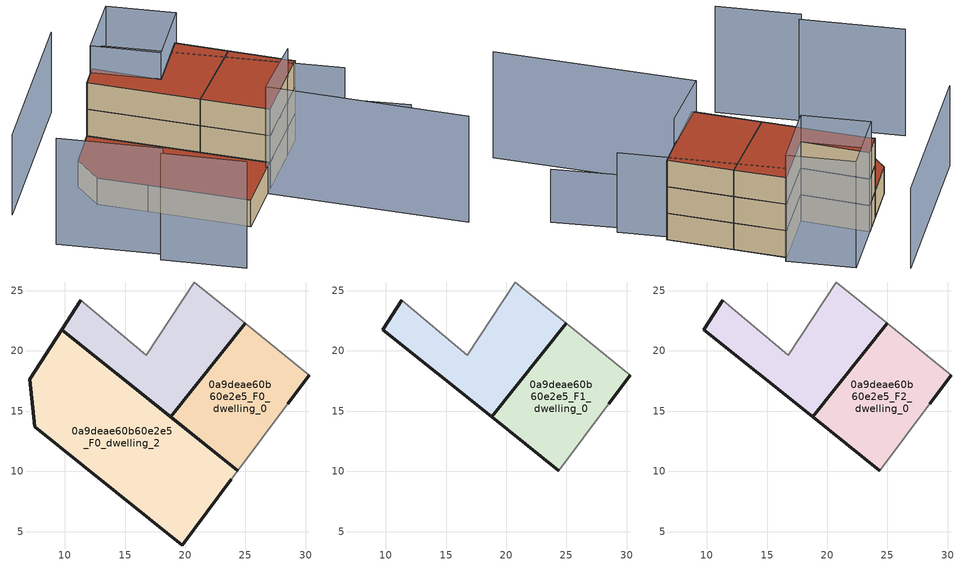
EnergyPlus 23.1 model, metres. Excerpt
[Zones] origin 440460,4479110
0a9deae60b60e2e5_F0_dwelling_0
 floor ground (EU_floor_Construction): 28.51,15.59 30.29,18 24.99,22.29 18.78,14.54 24.36,10.07 z0
 wall outside (EU_wall_Construction): 24.36,10.07 18.78,14.54 24.99,22.29 / 30.29,18 28.51,15.59 z0:3
 wall adiabatic (EU_wall_Construction): 24.99,22.29 30.29,18 / 28.51,15.59 24.36,10.07 z0:3
0a9deae60b60e2e5_F0_dwelling_1
 floor ground (EU_floor_Construction): 18.78,14.54 24.99,22.29 20.74,25.72 16.77,19.65 11.33,24.2 9.76,21.77 z0
 wall outside (EU_wall_Construction): 24.99,22.29 18.78,14.54 9.76,21.77 11.33,24.2 z0:3
 wall adiabatic (EU_wall_Construction): 11.33,24.2 16.77,19.65 20.74,25.72 24.99,22.29 z0:3
0a9deae60b60e2e5_F0_dwelling_2
 floor ground (EU_floor_Construction): 19.76,3.89 23.81,9.35 24.36,10.07 9.76,21.77 7.1,17.64 7.51,13.71 11.55,10.47 z0
 wall outside (EU_wall_Construction): 23.81,9.35 19.76,3.89 11.55,10.47 7.51,13.71 7.1,17.64 9.76,21.77 24.36,10.07 z0:3
 wall adiabatic (EU_wall_Construction): 24.36,10.07 23.81,9.35 z0:3
 roof outside (EU_roof_Construction): 24.36,10.07 23.81,9.35 19.76,3.89 11.55,10.47 7.51,13.71 7.1,17.64 9.76,21.77 z3
0a9deae60b60e2e5_F1_dwelling_0
 floor to 0a9deae60b60e2e5_F0_dwelling_0 (EU_floor_Construction): 28.51,15.59 30.29,18 24.99,22.29 18.78,14.54 24.36,10.07 z3
 wall outside (EU_wall_Construction): 24.36,10.07 18.78,14.54 24.99,22.29 / 30.29,18 28.51,15.59 z3:6
 wall adiabatic (EU_wall_Construction): 24.99,22.29 30.29,18 / 28.51,15.59 24.36,10.07 z3:6
0a9deae60b60e2e5_F1_dwelling_1
 floor to 0a9deae60b60e2e5_F0_dwelling_1 (EU_floor_Construction): 18.78,14.54 24.99,22.29 20.74,25.72 16.77,19.65 11.33,24.2 9.76,21.77 z3
 wall outside (EU_wall_Construction): 24.99,22.29 18.78,14.54 9.76,21.77 11.33,24.2 z3:6
 wall adiabatic (EU_wall_Construction): 11.33,24.2 16.77,19.65 20.74,25.72 24.99,22.29 z3:6
0a9deae60b60e2e5_F2_dwelling_0
 floor to 0a9deae60b60e2e5_F1_dwelling_0 (EU_floor_Construction): 28.51,15.59 30.29,18 24.99,22.29 18.78,14.54 24.36,10.07 z6
 wall outside (EU_wall_Construction): 24.36,10.07 18.78,14.54 24.99,22.29 / 30.29,18 28.51,15.59 z6:9
 wall adiabatic (EU_wall_Construction): 24.99,22.29 30.29,18 / 28.51,15.59 24.36,10.07 z6:9
 roof outside (EU_roof_Construction): 30.29,18 28.51,15.59 24.36,10.07 18.78,14.54 24.99,22.29 z9
0a9deae60b60e2e5_F2_dwelling_1
 floor to 0a9deae60b60e2e5_F1_dwelling_1 (EU_floor_Construction): 18.78,14.54 24.99,22.29 20.74,25.72 16.77,19.65 11.33,24.2 9.76,21.77 z6
 wall outside (EU_wall_Construction): 24.99,22.29 18.78,14.54 9.76,21.77 11.33,24.2 z6:9
 wall adiabatic (EU_wall_Construction): 11.33,24.2 16.77,19.65 20.74,25.72 24.99,22.29 z6:9
 roof outside (EU_roof_Construction): 24.99,22.29 18.78,14.54 9.76,21.77 11.33,24.2 16.77,19.65 20.74,25.72 z9
shading: 9.15,1.33 16.33,-3.43 / 0.84,7.97 9.7,2.18 / 39.87,-3.42 23.65,9.47 / 23.65,9.47 28.51,15.6 / 21.14,26.34 16.77,19.65 / 16.77,19.65 10.86,23.51 / 10.86,23.51 15.22,30.2 / 15.22,30.2 21.14,26.34 z0:12; 39.51,10.46 33.75,14.03 z0:6; 10.3,32.27 -0.94,15.08 / 34.23,14.81 13.8,28 z0:9
[Building]
EU S2 Campaign: North Axis=0; Terrain=City; Solar Distribution=FullExterior
[Site:Location]
Madrid: Latitude=40.5; Longitude=-3.5; Time Zone=1; Elevation=609
[SizingPeriod:WeatherFileDays]
AnnualSizingPeriod: Begin Month=1; Begin Day of Month=1; End Month=12; End Day of Month=31; Day of Week for Start Day=Monday; Use Weather File Daylight Saving Period=No; Use Weather File Rain and Snow Indicators=No
[MATERIAL]
EU_InternalMass_Material: Roughness=MediumRough; Thickness=0.1; Conductivity=1; Density=1800; Specific Heat=900; Thermal Absorptance=0.9; Solar Absorptance=0.7; Visible Absorptance=0.7
[MATERIAL:NOMASS] Roughness=MediumRough; Thermal Absorptance=0.9; Solar Absorptance=0.7; Visible Absorptance=0.7
Name | Thermal Resistance
EU_wall_NoMass | 0.609216
EU_roof_NoMass | 0.513268
EU_floor_NoMass | 0.568163
[CONSTRUCTION]
EU_wall_Construction: EU_wall_NoMass
EU_roof_Construction: EU_roof_NoMass
EU_floor_Construction: EU_floor_NoMass
EU_InternalMass_Construction: EU_InternalMass_Material
[ZONE] Type=1; Multiplier=1; Ceiling Height=autocalculate; Floor Area=autocalculate; Part of Total Floor Area=Yes
Name | Volume
0a9deae60b60e2e5_F0_dwelling_0 | 207.868
0a9deae60b60e2e5_F1_dwelling_0; 0a9deae60b60e2e5_F2_dwelling_0 | 207.869
0a9deae60b60e2e5_F0_dwelling_1 | 207.844
0a9deae60b60e2e5_F1_dwelling_1; 0a9deae60b60e2e5_F2_dwelling_1 | 207.845
0a9deae60b60e2e5_F0_dwelling_2 | 415.684
[INTERNALMASS] Construction=EU_InternalMass_Construction
Name | Zone or ZoneList | Surface Area
0a9deae60b60e2e5_F0_dwelling_0_EU_InternalMass | 0a9deae60b60e2e5_F0_dwelling_0 | 69.2894
0a9deae60b60e2e5_F0_dwelling_1_EU_InternalMass | 0a9deae60b60e2e5_F0_dwelling_1 | 69.2816
0a9deae60b60e2e5_F0_dwelling_2_EU_InternalMass | 0a9deae60b60e2e5_F0_dwelling_2 | 138.562
0a9deae60b60e2e5_F1_dwelling_0_EU_InternalMass | 0a9deae60b60e2e5_F1_dwelling_0 | 138.566
0a9deae60b60e2e5_F1_dwelling_1_EU_InternalMass | 0a9deae60b60e2e5_F1_dwelling_1 | 138.57
0a9deae60b60e2e5_F2_dwelling_0_EU_InternalMass | 0a9deae60b60e2e5_F2_dwelling_0 | 138.566
0a9deae60b60e2e5_F2_dwelling_1_EU_InternalMass | 0a9deae60b60e2e5_F2_dwelling_1 | 138.57
[OTHEREQUIPMENT] Fuel Type=Electricity; Design Level Calculation Method=Watts/Area; Power per Zone Floor Area=1; Fraction Latent=0; Fraction Radiant=0; Fraction Lost=0; Carbon Dioxide Generation Rate=0; EndUse Subcategory=EU_Step8_InternalGains
Name | Zone or ZoneList or Space or SpaceList | Schedule
EU_Step8_InternalGain_0a9deae60b60e2e5_F0_dwelling_0_f000 | 0a9deae60b60e2e5_F0_dwelling_0 | EU_Step8_GainSchedule_0a9deae60b60e2e5_F0_dwelling_0_f000
EU_Step8_InternalGain_0a9deae60b60e2e5_F0_dwelling_1_f000 | 0a9deae60b60e2e5_F0_dwelling_1 | EU_Step8_GainSchedule_0a9deae60b60e2e5_F0_dwelling_1_f000
EU_Step8_InternalGain_0a9deae60b60e2e5_F0_dwelling_2_f000 | 0a9deae60b60e2e5_F0_dwelling_2 | EU_Step8_GainSchedule_0a9deae60b60e2e5_F0_dwelling_2_f000
EU_Step8_InternalGain_0a9deae60b60e2e5_F1_dwelling_0_f000 | 0a9deae60b60e2e5_F1_dwelling_0 | EU_Step8_GainSchedule_0a9deae60b60e2e5_F1_dwelling_0_f000
EU_Step8_InternalGain_0a9deae60b60e2e5_F1_dwelling_1_f000 | 0a9deae60b60e2e5_F1_dwelling_1 | EU_Step8_GainSchedule_0a9deae60b60e2e5_F1_dwelling_1_f000
EU_Step8_InternalGain_0a9deae60b60e2e5_F2_dwelling_0_f000 | 0a9deae60b60e2e5_F2_dwelling_0 | EU_Step8_GainSchedule_0a9deae60b60e2e5_F2_dwelling_0_f000
EU_Step8_InternalGain_0a9deae60b60e2e5_F2_dwelling_1_f000 | 0a9deae60b60e2e5_F2_dwelling_1 | EU_Step8_GainSchedule_0a9deae60b60e2e5_F2_dwelling_1_f000
[ZONEVENTILATION:DESIGNFLOWRATE] Schedule=EU_AlwaysOn; Design Flow Rate Calculation Method=AirChanges/Hour; Air Changes per Hour=0.752966; Ventilation Type=Natural; Fan Pressure Rise=0; Fan Total Efficiency=1; Constant Term Coefficient=1; Temperature Term Coefficient=0; Velocity Term Coefficient=0; Velocity Squared Term Coefficient=0; Minimum Indoor Temperature=-100; Maximum Indoor Temperature=100; Delta Temperature=-100; Minimum Outdoor Temperature=-100; Maximum Outdoor Temperature=100; Maximum Wind Speed=40
Name | Zone or ZoneList or Space or SpaceList
EU_ConstantAir_0a9deae60b60e2e5_F0_dwelling_0 | 0a9deae60b60e2e5_F0_dwelling_0
EU_ConstantAir_0a9deae60b60e2e5_F0_dwelling_1 | 0a9deae60b60e2e5_F0_dwelling_1
EU_ConstantAir_0a9deae60b60e2e5_F0_dwelling_2 | 0a9deae60b60e2e5_F0_dwelling_2
EU_ConstantAir_0a9deae60b60e2e5_F1_dwelling_0 | 0a9deae60b60e2e5_F1_dwelling_0
EU_ConstantAir_0a9deae60b60e2e5_F1_dwelling_1 | 0a9deae60b60e2e5_F1_dwelling_1
EU_ConstantAir_0a9deae60b60e2e5_F2_dwelling_0 | 0a9deae60b60e2e5_F2_dwelling_0
EU_ConstantAir_0a9deae60b60e2e5_F2_dwelling_1 | 0a9deae60b60e2e5_F2_dwelling_1
[HVACTEMPLATE:THERMOSTAT] Constant Heating Setpoint=20; Constant Cooling Setpoint=50
EU_HeatOnly_0a9deae60b60e2e5_F0_dwelling_0; EU_HeatOnly_0a9deae60b60e2e5_F0_dwelling_1; EU_HeatOnly_0a9deae60b60e2e5_F0_dwelling_2; EU_HeatOnly_0a9deae60b60e2e5_F1_dwelling_0; EU_HeatOnly_0a9deae60b60e2e5_F1_dwelling_1; EU_HeatOnly_0a9deae60b60e2e5_F2_dwelling_0; EU_HeatOnly_0a9deae60b60e2e5_F2_dwelling_1
[HVACTEMPLATE:ZONE:IDEALLOADSAIRSYSTEM] System Availability Schedule=EU_AlwaysOn; Maximum Heating Supply Air Temperature=50; Minimum Cooling Supply Air Temperature=13; Maximum Heating Supply Air Humidity Ratio=0.0156; Minimum Cooling Supply Air Humidity Ratio=0.0077; Heating Limit=NoLimit; Cooling Limit=NoLimit; Heating Availability Schedule=EU_AlwaysOn; Cooling Availability Schedule=EU_CoolingOff; Dehumidification Control Type=ConstantSensibleHeatRatio; Cooling Sensible Heat Ratio=0.7; Dehumidification Setpoint=60; Humidification Control Type=None; Humidification Setpoint=30; Outdoor Air Method=None; Outdoor Air Flow Rate per Person=0.00944; Outdoor Air Flow Rate per Zone Floor Area=0; Outdoor Air Flow Rate per Zone=0; Demand Controlled Ventilation Type=None; Outdoor Air Economizer Type=NoEconomizer; Heat Recovery Type=None; Sensible Heat Recovery Effectiveness=0.7; Latent Heat Recovery Effectiveness=0.65
Name | Template Thermostat
0a9deae60b60e2e5_F0_dwelling_0 | EU_HeatOnly_0a9deae60b60e2e5_F0_dwelling_0
0a9deae60b60e2e5_F0_dwelling_1 | EU_HeatOnly_0a9deae60b60e2e5_F0_dwelling_1
0a9deae60b60e2e5_F0_dwelling_2 | EU_HeatOnly_0a9deae60b60e2e5_F0_dwelling_2
0a9deae60b60e2e5_F1_dwelling_0 | EU_HeatOnly_0a9deae60b60e2e5_F1_dwelling_0
0a9deae60b60e2e5_F1_dwelling_1 | EU_HeatOnly_0a9deae60b60e2e5_F1_dwelling_1
0a9deae60b60e2e5_F2_dwelling_0 | EU_HeatOnly_0a9deae60b60e2e5_F2_dwelling_0
0a9deae60b60e2e5_F2_dwelling_1 | EU_HeatOnly_0a9deae60b60e2e5_F2_dwelling_1
[SIZING:ZONE] Zone Cooling Design Supply Air Temperature Input Method=SupplyAirTemperature; Zone Cooling Design Supply Air Temperature=13; Zone Heating Design Supply Air Temperature Input Method=SupplyAirTemperature; Zone Heating Design Supply Air Temperature=50; Zone Cooling Design Supply Air Humidity Ratio=0.008; Zone Heating Design Supply Air Humidity Ratio=0.008; Cooling Design Air Flow Method=DesignDay; Cooling Design Air Flow Rate=0; Cooling Minimum Air Flow per Zone Floor Area=0.000762; Cooling Minimum Air Flow=0; Cooling Minimum Air Flow Fraction=0.2; Heating Design Air Flow Method=DesignDay; Heating Design Air Flow Rate=0; Heating Maximum Air Flow per Zone Floor Area=0.002032; Heating Maximum Air Flow=0.141576; Heating Maximum Air Flow Fraction=0.3; Account for Dedicated Outdoor Air System=No; Dedicated Outdoor Air System Control Strategy=NeutralSupplyAir; Dedicated Outdoor Air Low Setpoint Temperature for Design=autosize; Dedicated Outdoor Air High Setpoint Temperature for Design=autosize; Zone Load Sizing Method=Sensible Load Only No Latent Load; Zone Latent Cooling Design Supply Air Humidity Ratio Input Method=HumidityRatioDifference; Zone Cooling Design Supply Air Humidity Ratio Difference=0.005; Zone Latent Heating Design Supply Air Humidity Ratio Input Method=HumidityRatioDifference; Zone Humidification Design Supply Air Humidity Ratio Difference=0.005
0a9deae60b60e2e5_F0_dwelling_0; 0a9deae60b60e2e5_F0_dwelling_1; 0a9deae60b60e2e5_F0_dwelling_2; 0a9deae60b60e2e5_F1_dwelling_0; 0a9deae60b60e2e5_F1_dwelling_1; 0a9deae60b60e2e5_F2_dwelling_0; 0a9deae60b60e2e5_F2_dwelling_1
[SCHEDULE:CONSTANT]
Name | Hourly Value
EU_AlwaysOn | 1
EU_CoolingOff | 0
[SCHEDULE:FILE] Column Number=1; Rows to Skip at Top=0; Number of Hours of Data=8760; Column Separator=Comma; Interpolate to Timestep=No; Minutes per Item=60; Adjust Schedule for Daylight Savings=Yes
Name | File
EU_Step8_GainSchedule_0a9deae60b60e2e5_F0_dwelling_0_f000 | ../../schedules/0a9deae60b60e2e5/0a9deae60b60e2e5_F0_dwelling_0_f000_gain.csv
EU_Step8_GainSchedule_0a9deae60b60e2e5_F0_dwelling_1_f000 | ../../schedules/0a9deae60b60e2e5/0a9deae60b60e2e5_F0_dwelling_1_f000_gain.csv
EU_Step8_GainSchedule_0a9deae60b60e2e5_F0_dwelling_2_f000 | ../../schedules/0a9deae60b60e2e5/0a9deae60b60e2e5_F0_dwelling_2_f000_gain.csv
EU_Step8_GainSchedule_0a9deae60b60e2e5_F1_dwelling_0_f000 | ../../schedules/0a9deae60b60e2e5/0a9deae60b60e2e5_F1_dwelling_0_f000_gain.csv
EU_Step8_GainSchedule_0a9deae60b60e2e5_F1_dwelling_1_f000 | ../../schedules/0a9deae60b60e2e5/0a9deae60b60e2e5_F1_dwelling_1_f000_gain.csv
EU_Step8_GainSchedule_0a9deae60b60e2e5_F2_dwelling_0_f000 | ../../schedules/0a9deae60b60e2e5/0a9deae60b60e2e5_F2_dwelling_0_f000_gain.csv
EU_Step8_GainSchedule_0a9deae60b60e2e5_F2_dwelling_1_f000 | ../../schedules/0a9deae60b60e2e5/0a9deae60b60e2e5_F2_dwelling_1_f000_gain.csv
